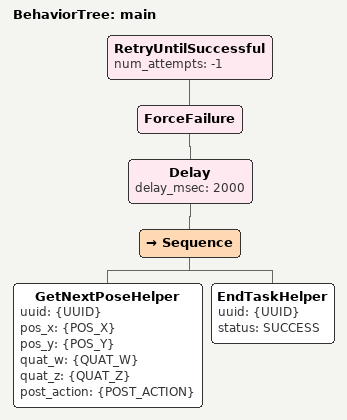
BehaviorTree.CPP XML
<?xml version="1.0" encoding="UTF-8"?>
<root BTCPP_format="4">
  <BehaviorTree ID="main">
    <RetryUntilSuccessful num_attempts="-1">
      <ForceFailure>
        <Delay delay_msec='2000'>
          <Sequence>
            <GetNextPoseHelper uuid="{UUID}" pos_x="{POS_X}" pos_y="{POS_Y}" quat_w="{QUAT_W}" quat_z="{QUAT_Z}" post_action="{POST_ACTION}"/>
            <EndTaskHelper uuid="{UUID}" status="SUCCESS" />
          </Sequence>
        </Delay>
      </ForceFailure>
    </RetryUntilSuccessful>
  </BehaviorTree>

</root>
